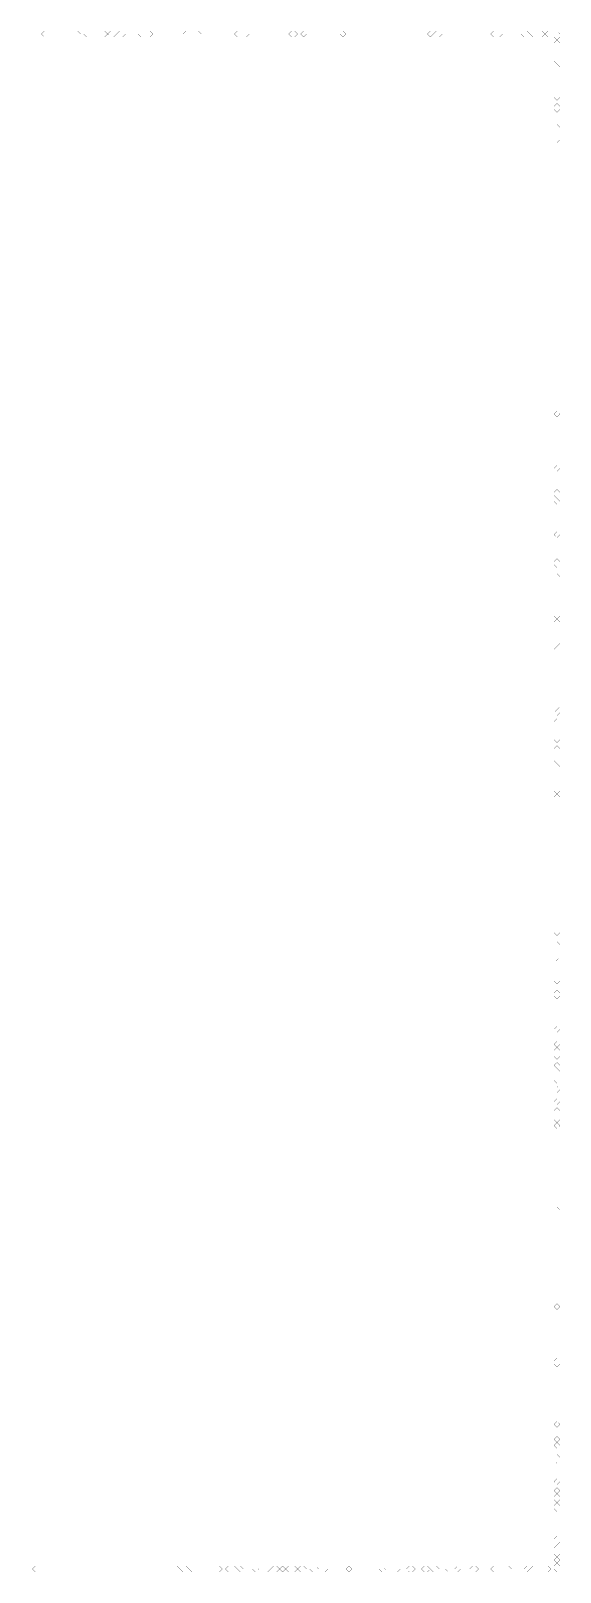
# Model space of a CAD drawing. Header units: metres. Extents: x 0 to 5089, y -5089 to 0.
# Drawn here: x 3341 to 5089, y -5089 to 0 of the extents above; entities that cross this region are included whole.
import ezdxf

# ---------------------------------------------------------------- set-up
doc = ezdxf.new("R2010")
doc.units = ezdxf.units.M
doc.layers.add('substrate', color=5, linetype='Continuous')

msp = doc.modelspace()

# ---------------------------------------------------------------- linework, layer by layer
at = {"layer": 'substrate', "const_width": 0.5}
msp.add_lwpolyline([(3336.3, -5089), (3346.2, -5089), (3356.2, -5089), (3366.1, -5089), (3376.1, -5089), (3386.1, -5089), (3396, -5089), (3406, -5089), (3415.9, -5089), (3425.9, -5089), (3435.8, -5089), (3445.8, -5089), (3455.8, -5089), (3465.7, -5089), (3475.7, -5089), (3485.6, -5089), (3495.6, -5089), (3505.6, -5089), (3515.5, -5089), (3525.5, -5089), (3535.4, -5089), (3545.4, -5089), (3555.4, -5089), (3565.3, -5089), (3575.3, -5089), (3585.2, -5089), (3595.2, -5089), (3605.2, -5089), (3615.1, -5089), (3625.1, -5089), (3635, -5089), (3645, -5089), (3654.9, -5089), (3664.9, -5089), (3674.9, -5089), (3684.8, -5089), (3694.8, -5089), (3704.7, -5089), (3714.7, -5089), (3724.7, -5089), (3734.6, -5089), (3744.6, -5089), (3754.5, -5089), (3764.5, -5089), (3774.5, -5089), (3784.4, -5089), (3794.4, -5089), (3804.3, -5089), (3814.3, -5089), (3824.2, -5089), (3834.2, -5089), (3844.2, -5089), (3854.1, -5089), (3864.1, -5089), (3874, -5089), (3884, -5089), (3894, -5089), (3903.9, -5089), (3913.9, -5089), (3923.8, -5089), (3933.8, -5089), (3943.8, -5089), (3953.7, -5089), (3963.7, -5089), (3973.6, -5089), (3983.6, -5089), (3993.6, -5089), (4003.5, -5089), (4013.5, -5089), (4023.4, -5089), (4033.4, -5089), (4043.3, -5089), (4053.3, -5089), (4063.3, -5089), (4073.2, -5089), (4083.2, -5089), (4093.1, -5089), (4103.1, -5089), (4113.1, -5089), (4123, -5089), (4133, -5089), (4142.9, -5089), (4152.9, -5089), (4162.9, -5089), (4172.8, -5089), (4182.8, -5089), (4192.7, -5089), (4202.7, -5089), (4212.7, -5089), (4222.6, -5089), (4232.6, -5089), (4242.5, -5089), (4252.5, -5089), (4262.4, -5089), (4272.4, -5089), (4282.4, -5089), (4292.3, -5089), (4302.3, -5089), (4312.2, -5089), (4322.2, -5089), (4332.2, -5089), (4342.1, -5089), (4352.1, -5089), (4362, -5089), (4372, -5089), (4382, -5089), (4391.9, -5089), (4401.9, -5089), (4411.8, -5089), (4421.8, -5089), (4431.7, -5089), (4441.7, -5089), (4451.7, -5089), (4461.6, -5089), (4471.6, -5089), (4481.5, -5089), (4491.5, -5089), (4501.5, -5089), (4511.4, -5089), (4521.4, -5089), (4531.3, -5089), (4541.3, -5089), (4551.3, -5089), (4561.2, -5089), (4571.2, -5089), (4581.1, -5089), (4591.1, -5089), (4601.1, -5089), (4611, -5089), (4621, -5089), (4630.9, -5089), (4640.9, -5089), (4650.8, -5089), (4660.8, -5089), (4670.8, -5089), (4680.7, -5089), (4690.7, -5089), (4700.6, -5089), (4710.6, -5089), (4720.6, -5089), (4730.5, -5089), (4740.5, -5089), (4750.4, -5089), (4760.4, -5089), (4770.4, -5089), (4780.3, -5089), (4790.3, -5089), (4800.2, -5089), (4810.2, -5089), (4820.1, -5089), (4830.1, -5089), (4840.1, -5089), (4850, -5089), (4860, -5089), (4869.9, -5089), (4879.9, -5089), (4889.9, -5089), (4899.8, -5089), (4909.8, -5089), (4919.7, -5089), (4929.7, -5089), (4939.7, -5089), (4949.6, -5089), (4959.6, -5089), (4969.5, -5089), (4979.5, -5089), (4989.5, -5089), (4999.4, -5089), (5009.4, -5089), (5019.3, -5089), (5029.3, -5089), (5039.2, -5089), (5049.2, -5089), (5059.2, -5089), (5069.1, -5089), (5079.1, -5089), (5089, -5089), (5089, -5079.1), (5089, -5069.1), (5089, -5059.2), (5089, -5049.2), (5089, -5039.2), (5089, -5029.3), (5089, -5019.3), (5089, -5009.4), (5089, -4999.4), (5089, -4989.5), (5089, -4979.5), (5089, -4969.5), (5089, -4959.6), (5089, -4949.6), (5089, -4939.7), (5089, -4929.7), (5089, -4919.7), (5089, -4909.8), (5089, -4899.8), (5089, -4889.9), (5089, -4879.9), (5089, -4869.9), (5089, -4860), (5089, -4850), (5089, -4840.1), (5089, -4830.1), (5089, -4820.1), (5089, -4810.2), (5089, -4800.2), (5089, -4790.3), (5089, -4780.3), (5089, -4770.4), (5089, -4760.4), (5089, -4750.4), (5089, -4740.5), (5089, -4730.5), (5089, -4720.6), (5089, -4710.6), (5089, -4700.6), (5089, -4690.7), (5089, -4680.7), (5089, -4670.8), (5089, -4660.8), (5089, -4650.8), (5089, -4640.9), (5089, -4630.9), (5089, -4621), (5089, -4611), (5089, -4601.1), (5089, -4591.1), (5089, -4581.1), (5089, -4571.2), (5089, -4561.2), (5089, -4551.3), (5089, -4541.3), (5089, -4531.3), (5089, -4521.4), (5089, -4511.4), (5089, -4501.5), (5089, -4491.5), (5089, -4481.5), (5089, -4471.6), (5089, -4461.6), (5089, -4451.7), (5089, -4441.7), (5089, -4431.7), (5089, -4421.8), (5089, -4411.8), (5089, -4401.9), (5089, -4391.9), (5089, -4382), (5089, -4372), (5089, -4362), (5089, -4352.1), (5089, -4342.1), (5089, -4332.2), (5089, -4322.2), (5089, -4312.2), (5089, -4302.3), (5089, -4292.3), (5089, -4282.4), (5089, -4272.4), (5089, -4262.4), (5089, -4252.5), (5089, -4242.5), (5089, -4232.6), (5089, -4222.6), (5089, -4212.7), (5089, -4202.7), (5089, -4192.7), (5089, -4182.8), (5089, -4172.8), (5089, -4162.9), (5089, -4152.9), (5089, -4142.9), (5089, -4133), (5089, -4123), (5089, -4113.1), (5089, -4103.1), (5089, -4093.1), (5089, -4083.2), (5089, -4073.2), (5089, -4063.3), (5089, -4053.3), (5089, -4043.3), (5089, -4033.4), (5089, -4023.4), (5089, -4013.5), (5089, -4003.5), (5089, -3993.6), (5089, -3983.6), (5089, -3973.6), (5089, -3963.7), (5089, -3953.7), (5089, -3943.8), (5089, -3933.8), (5089, -3923.8), (5089, -3913.9), (5089, -3903.9), (5089, -3894), (5089, -3884), (5089, -3874), (5089, -3864.1), (5089, -3854.1), (5089, -3844.2), (5089, -3834.2), (5089, -3824.2), (5089, -3814.3), (5089, -3804.3), (5089, -3794.4), (5089, -3784.4), (5089, -3774.5), (5089, -3764.5), (5089, -3754.5), (5089, -3744.6), (5089, -3734.6), (5089, -3724.7), (5089, -3714.7), (5089, -3704.7), (5089, -3694.8), (5089, -3684.8), (5089, -3674.9), (5089, -3664.9), (5089, -3654.9), (5089, -3645), (5089, -3635), (5089, -3625.1), (5089, -3615.1), (5089, -3605.2), (5089, -3595.2), (5089, -3585.2), (5089, -3575.3), (5089, -3565.3), (5089, -3555.4), (5089, -3545.4), (5089, -3535.4), (5089, -3525.5), (5089, -3515.5), (5089, -3505.6), (5089, -3495.6), (5089, -3485.6), (5089, -3475.7), (5089, -3465.7), (5089, -3455.8), (5089, -3445.8), (5089, -3435.8), (5089, -3425.9), (5089, -3415.9), (5089, -3406), (5089, -3396), (5089, -3386.1), (5089, -3376.1), (5089, -3366.1), (5089, -3356.2), (5089, -3346.2), (5089, -3336.3), (5089, -3326.3), (5089, -3316.3), (5089, -3306.4), (5089, -3296.4), (5089, -3286.5), (5089, -3276.5), (5089, -3266.5), (5089, -3256.6), (5089, -3246.6), (5089, -3236.7), (5089, -3226.7), (5089, -3216.8), (5089, -3206.8), (5089, -3196.8), (5089, -3186.9), (5089, -3176.9), (5089, -3167), (5089, -3157), (5089, -3147), (5089, -3137.1), (5089, -3127.1), (5089, -3117.2), (5089, -3107.2), (5089, -3097.2), (5089, -3087.3), (5089, -3077.3), (5089, -3067.4), (5089, -3057.4), (5089, -3047.4), (5089, -3037.5), (5089, -3027.5), (5089, -3017.6), (5089, -3007.6), (5089, -2997.7), (5089, -2987.7), (5089, -2977.7), (5089, -2967.8), (5089, -2957.8), (5089, -2947.9), (5089, -2937.9), (5089, -2927.9), (5089, -2918), (5089, -2908), (5089, -2898.1), (5089, -2888.1), (5089, -2878.1), (5089, -2868.2), (5089, -2858.2), (5089, -2848.3), (5089, -2838.3), (5089, -2828.4), (5089, -2818.4), (5089, -2808.4), (5089, -2798.5), (5089, -2788.5), (5089, -2778.6), (5089, -2768.6), (5089, -2758.6), (5089, -2748.7), (5089, -2738.7), (5089, -2728.8), (5089, -2718.8), (5089, -2708.8), (5089, -2698.9), (5089, -2688.9), (5089, -2679), (5089, -2669), (5089, -2659), (5089, -2649.1), (5089, -2639.1), (5089, -2629.2), (5089, -2619.2), (5089, -2609.3), (5089, -2599.3), (5089, -2589.3), (5089, -2579.4), (5089, -2569.4), (5089, -2559.5), (5089, -2549.5), (5089, -2539.5), (5089, -2529.6), (5089, -2519.6), (5089, -2509.7), (5089, -2499.7), (5089, -2489.7), (5089, -2479.8), (5089, -2469.8), (5089, -2459.9), (5089, -2449.9), (5089, -2440), (5089, -2430), (5089, -2420), (5089, -2410.1), (5089, -2400.1), (5089, -2390.2), (5089, -2380.2), (5089, -2370.2), (5089, -2360.3), (5089, -2350.3), (5089, -2340.4), (5089, -2330.4), (5089, -2320.4), (5089, -2310.5), (5089, -2300.5), (5089, -2290.6), (5089, -2280.6), (5089, -2270.6), (5089, -2260.7), (5089, -2250.7), (5089, -2240.8), (5089, -2230.8), (5089, -2220.9), (5089, -2210.9), (5089, -2200.9), (5089, -2191), (5089, -2181), (5089, -2171.1), (5089, -2161.1), (5089, -2151.1), (5089, -2141.2), (5089, -2131.2), (5089, -2121.3), (5089, -2111.3), (5089, -2101.3), (5089, -2091.4), (5089, -2081.4), (5089, -2071.5), (5089, -2061.5), (5089, -2051.6), (5089, -2041.6), (5089, -2031.6), (5089, -2021.7), (5089, -2011.7), (5089, -2001.8), (5089, -1991.8), (5089, -1981.8), (5089, -1971.9), (5089, -1961.9), (5089, -1952), (5089, -1942), (5089, -1932), (5089, -1922.1), (5089, -1912.1), (5089, -1902.2), (5089, -1892.2), (5089, -1882.2), (5089, -1872.3), (5089, -1862.3), (5089, -1852.4), (5089, -1842.4), (5089, -1832.5), (5089, -1822.5), (5089, -1812.5), (5089, -1802.6), (5089, -1792.6), (5089, -1782.7), (5089, -1772.7), (5089, -1762.7), (5089, -1752.8), (5089, -1742.8), (5089, -1732.9), (5089, -1722.9), (5089, -1712.9), (5089, -1703), (5089, -1693), (5089, -1683.1), (5089, -1673.1), (5089, -1663.2), (5089, -1653.2), (5089, -1643.2), (5089, -1633.3), (5089, -1623.3), (5089, -1613.4), (5089, -1603.4), (5089, -1593.4), (5089, -1583.5), (5089, -1573.5), (5089, -1563.6), (5089, -1553.6), (5089, -1543.6), (5089, -1533.7), (5089, -1523.7), (5089, -1513.8), (5089, -1503.8), (5089, -1493.8), (5089, -1483.9), (5089, -1473.9), (5089, -1464), (5089, -1454), (5089, -1444.1), (5089, -1434.1), (5089, -1424.1), (5089, -1414.2), (5089, -1404.2), (5089, -1394.3), (5089, -1384.3), (5089, -1374.3), (5089, -1364.4), (5089, -1354.4), (5089, -1344.5), (5089, -1334.5), (5089, -1324.5), (5089, -1314.6), (5089, -1304.6), (5089, -1294.7), (5089, -1284.7), (5089, -1274.8), (5089, -1264.8), (5089, -1254.8), (5089, -1244.9), (5089, -1234.9), (5089, -1225), (5089, -1215), (5089, -1205), (5089, -1195.1), (5089, -1185.1), (5089, -1175.2), (5089, -1165.2), (5089, -1155.2), (5089, -1145.3), (5089, -1135.3), (5089, -1125.4), (5089, -1115.4), (5089, -1105.4), (5089, -1095.5), (5089, -1085.5), (5089, -1075.6), (5089, -1065.6), (5089, -1055.7), (5089, -1045.7), (5089, -1035.7), (5089, -1025.8), (5089, -1015.8), (5089, -1005.9), (5089, -995.9), (5089, -985.9), (5089, -976), (5089, -966), (5089, -956.1), (5089, -946.1), (5089, -936.1), (5089, -926.2), (5089, -916.2), (5089, -906.3), (5089, -896.3), (5089, -886.3), (5089, -876.4), (5089, -866.4), (5089, -856.5), (5089, -846.5), (5089, -836.6), (5089, -826.6), (5089, -816.6), (5089, -806.7), (5089, -796.7), (5089, -786.8), (5089, -776.8), (5089, -766.8), (5089, -756.9), (5089, -746.9), (5089, -737), (5089, -727), (5089, -717), (5089, -707.1), (5089, -697.1), (5089, -687.2), (5089, -677.2), (5089, -667.3), (5089, -657.3), (5089, -647.3), (5089, -637.4), (5089, -627.4), (5089, -617.5), (5089, -607.5), (5089, -597.5), (5089, -587.6), (5089, -577.6), (5089, -567.7), (5089, -557.7), (5089, -547.7), (5089, -537.8), (5089, -527.8), (5089, -517.9), (5089, -507.9), (5089, -497.9), (5089, -488), (5089, -478), (5089, -468.1), (5089, -458.1), (5089, -448.2), (5089, -438.2), (5089, -428.2), (5089, -418.3), (5089, -408.3), (5089, -398.4), (5089, -388.4), (5089, -378.4), (5089, -368.5), (5089, -358.5), (5089, -348.6), (5089, -338.6), (5089, -328.6), (5089, -318.7), (5089, -308.7), (5089, -298.8), (5089, -288.8), (5089, -278.9), (5089, -268.9), (5089, -258.9), (5089, -249), (5089, -239), (5089, -229.1), (5089, -219.1), (5089, -209.1), (5089, -199.2), (5089, -189.2), (5089, -179.3), (5089, -169.3), (5089, -159.3), (5089, -149.4), (5089, -139.4), (5089, -129.5), (5089, -119.5), (5089, -109.5), (5089, -99.6), (5089, -89.6), (5089, -79.7), (5089, -69.7), (5089, -59.8), (5089, -49.8), (5089, -39.8), (5089, -29.9), (5089, -19.9), (5089, -10), (5089, 0), (5079.1, 0), (5069.1, 0), (5059.2, 0), (5049.2, 0), (5039.2, 0), (5029.3, 0), (5019.3, 0), (5009.4, 0), (4999.4, 0), (4989.5, 0), (4979.5, 0), (4969.5, 0), (4959.6, 0), (4949.6, 0), (4939.7, 0), (4929.7, 0), (4919.7, 0), (4909.8, 0), (4899.8, 0), (4889.9, 0), (4879.9, 0), (4869.9, 0), (4860, 0), (4850, 0), (4840.1, 0), (4830.1, 0), (4820.1, 0), (4810.2, 0), (4800.2, 0), (4790.3, 0), (4780.3, 0), (4770.4, 0), (4760.4, 0), (4750.4, 0), (4740.5, 0), (4730.5, 0), (4720.6, 0), (4710.6, 0), (4700.6, 0), (4690.7, 0), (4680.7, 0), (4670.8, 0), (4660.8, 0), (4650.8, 0), (4640.9, 0), (4630.9, 0), (4621, 0), (4611, 0), (4601.1, 0), (4591.1, 0), (4581.1, 0), (4571.2, 0), (4561.2, 0), (4551.3, 0), (4541.3, 0), (4531.3, 0), (4521.4, 0), (4511.4, 0), (4501.5, 0), (4491.5, 0), (4481.5, 0), (4471.6, 0), (4461.6, 0), (4451.7, 0), (4441.7, 0), (4431.7, 0), (4421.8, 0), (4411.8, 0), (4401.9, 0), (4391.9, 0), (4382, 0), (4372, 0), (4362, 0), (4352.1, 0), (4342.1, 0), (4332.2, 0), (4322.2, 0), (4312.2, 0), (4302.3, 0), (4292.3, 0), (4282.4, 0), (4272.4, 0), (4262.4, 0), (4252.5, 0), (4242.5, 0), (4232.6, 0), (4222.6, 0), (4212.7, 0), (4202.7, 0), (4192.7, 0), (4182.8, 0), (4172.8, 0), (4162.9, 0), (4152.9, 0), (4142.9, 0), (4133, 0), (4123, 0), (4113.1, 0), (4103.1, 0), (4093.1, 0), (4083.2, 0), (4073.2, 0), (4063.3, 0), (4053.3, 0), (4043.3, 0), (4033.4, 0), (4023.4, 0), (4013.5, 0), (4003.5, 0), (3993.6, 0), (3983.6, 0), (3973.6, 0), (3963.7, 0), (3953.7, 0), (3943.8, 0), (3933.8, 0), (3923.8, 0), (3913.9, 0), (3903.9, 0), (3894, 0), (3884, 0), (3874, 0), (3864.1, 0), (3854.1, 0), (3844.2, 0), (3834.2, 0), (3824.2, 0), (3814.3, 0), (3804.3, 0), (3794.4, 0), (3784.4, 0), (3774.5, 0), (3764.5, 0), (3754.5, 0), (3744.6, 0), (3734.6, 0), (3724.7, 0), (3714.7, 0), (3704.7, 0), (3694.8, 0), (3684.8, 0), (3674.9, 0), (3664.9, 0), (3654.9, 0), (3645, 0), (3635, 0), (3625.1, 0), (3615.1, 0), (3605.2, 0), (3595.2, 0), (3585.2, 0), (3575.3, 0), (3565.3, 0), (3555.4, 0), (3545.4, 0), (3535.4, 0), (3525.5, 0), (3515.5, 0), (3505.6, 0), (3495.6, 0), (3485.6, 0), (3475.7, 0), (3465.7, 0), (3455.8, 0), (3445.8, 0), (3435.8, 0), (3425.9, 0), (3415.9, 0), (3406, 0), (3396, 0), (3386.1, 0), (3376.1, 0), (3366.1, 0), (3356.2, 0), (3346.2, 0), (3336.3, 0)], dxfattribs=at)
for points in [[(3376.1, -10), (3386.1, 0), (3396, 0), (3406, 0), (3415.9, 0), (3425.9, 0), (3435.8, 0), (3445.8, 0), (3455.8, 0), (3465.7, 0), (3475.7, 0), (3485.6, 0), (3495.6, 0), (3505.6, -10), (3495.6, -19.9), (3485.6, -19.9), (3475.7, -19.9), (3465.7, -19.9), (3455.8, -19.9), (3445.8, -19.9), (3435.8, -19.9), (3425.9, -19.9), (3415.9, -19.9), (3406, -19.9), (3396, -19.9), (3386.1, -19.9)], [(3515.5, -10), (3525.5, 0), (3535.4, 0), (3545.4, 0), (3555.4, 0), (3565.3, 0), (3575.3, 0), (3585.2, 0), (3595.2, -10), (3585.2, -19.9), (3575.3, -19.9), (3565.3, -19.9), (3555.4, -19.9), (3545.4, -19.9), (3535.4, -19.9), (3525.5, -19.9)], [(3595.2, -10), (3605.2, 0), (3615.1, 0), (3625.1, -10), (3615.1, -19.9), (3605.2, -19.9)], [(3625.1, -10), (3635, 0), (3645, 0), (3654.9, -10), (3645, -19.9), (3635, -19.9)], [(3694.8, -10), (3704.7, 0), (3714.7, 0), (3724.7, 0), (3734.6, 0), (3744.6, -10), (3734.6, -19.9), (3724.7, -19.9), (3714.7, -19.9), (3704.7, -19.9)], [(3844.2, -10), (3854.1, 0), (3864.1, 0), (3874, -10), (3864.1, -19.9), (3854.1, -19.9)], [(3874, -10), (3884, 0), (3894, 0), (3903.9, -10), (3894, -19.9), (3884, -19.9)], [(4013.5, -10), (4023.4, 0), (4033.4, 0), (4043.3, 0), (4053.3, 0), (4063.3, -10), (4053.3, -19.9), (4043.3, -19.9), (4033.4, -19.9), (4023.4, -19.9)], [(4192.7, -10), (4202.7, 0), (4212.7, 0), (4222.6, -10), (4212.7, -19.9), (4202.7, -19.9)], [(4232.6, -10), (4242.5, 0), (4252.5, -10), (4242.5, -19.9)], [(4362, -10), (4372, 0), (4382, -10), (4372, -19.9)], [(4650.8, -10), (4660.8, 0), (4670.8, -10), (4660.8, -19.9)], [(4670.8, -10), (4680.7, 0), (4690.7, 0), (4700.6, -10), (4690.7, -19.9), (4680.7, -19.9)], [(4860, -10), (4869.9, 0), (4879.9, 0), (4889.9, 0), (4899.8, -10), (4889.9, -19.9), (4879.9, -19.9), (4869.9, -19.9)], [(4959.6, -10), (4969.5, 0), (4979.5, 0), (4989.5, -10), (4979.5, -19.9), (4969.5, -19.9)], [(4989.5, -10), (4999.4, 0), (5009.4, 0), (5019.3, 0), (5029.3, 0), (5039.2, -10), (5029.3, -19.9), (5019.3, -19.9), (5009.4, -19.9), (4999.4, -19.9)], [(5039.2, -10), (5049.2, 0), (5059.2, 0), (5069.1, 0), (5079.1, 0), (5089, -10), (5089, -19.9), (5079.1, -29.9), (5069.1, -19.9), (5059.2, -19.9), (5049.2, -19.9)], [(5069.1, -39.8), (5079.1, -29.9), (5089, -39.8), (5089, -49.8), (5089, -59.8), (5089, -69.7), (5089, -79.7), (5089, -89.6), (5089, -99.6), (5079.1, -109.5), (5069.1, -99.6), (5069.1, -89.6), (5069.1, -79.7), (5069.1, -69.7), (5069.1, -59.8), (5069.1, -49.8)], [(5069.1, -119.5), (5079.1, -109.5), (5089, -119.5), (5089, -129.5), (5089, -139.4), (5089, -149.4), (5089, -159.3), (5089, -169.3), (5089, -179.3), (5089, -189.2), (5089, -199.2), (5089, -209.1), (5089, -219.1), (5079.1, -229.1), (5069.1, -219.1), (5069.1, -209.1), (5069.1, -199.2), (5069.1, -189.2), (5069.1, -179.3), (5069.1, -169.3), (5069.1, -159.3), (5069.1, -149.4), (5069.1, -139.4), (5069.1, -129.5)], [(5069.1, -249), (5079.1, -239), (5089, -249), (5089, -258.9), (5079.1, -268.9), (5069.1, -258.9)], [(5069.1, -318.7), (5079.1, -308.7), (5089, -318.7), (5089, -328.6), (5089, -338.6), (5089, -348.6), (5089, -358.5), (5079.1, -368.5), (5069.1, -358.5), (5069.1, -348.6), (5069.1, -338.6), (5069.1, -328.6)], [(5069.1, -1264.8), (5079.1, -1254.8), (5089, -1264.8), (5079.1, -1274.8)], [(5069.1, -1444.1), (5079.1, -1434.1), (5089, -1444.1), (5079.1, -1454)], [(5069.1, -1523.7), (5079.1, -1513.8), (5089, -1523.7), (5089, -1533.7), (5079.1, -1543.6), (5069.1, -1533.7)], [(5069.1, -1553.6), (5079.1, -1543.6), (5089, -1553.6), (5079.1, -1563.6)], [(5069.1, -1663.2), (5079.1, -1653.2), (5089, -1663.2), (5079.1, -1673.1)], [(5069.1, -1752.8), (5079.1, -1742.8), (5089, -1752.8), (5089, -1762.7), (5079.1, -1772.7), (5069.1, -1762.7)], [(5069.1, -1802.6), (5079.1, -1792.6), (5089, -1802.6), (5089, -1812.5), (5089, -1822.5), (5089, -1832.5), (5089, -1842.4), (5089, -1852.4), (5089, -1862.3), (5089, -1872.3), (5089, -1882.2), (5089, -1892.2), (5089, -1902.2), (5089, -1912.1), (5089, -1922.1), (5089, -1932), (5079.1, -1942), (5069.1, -1932), (5069.1, -1922.1), (5069.1, -1912.1), (5069.1, -1902.2), (5069.1, -1892.2), (5069.1, -1882.2), (5069.1, -1872.3), (5069.1, -1862.3), (5069.1, -1852.4), (5069.1, -1842.4), (5069.1, -1832.5), (5069.1, -1822.5), (5069.1, -1812.5)], [(5069.1, -1952), (5079.1, -1942), (5089, -1952), (5089, -1961.9), (5089, -1971.9), (5089, -1981.8), (5089, -1991.8), (5089, -2001.8), (5089, -2011.7), (5089, -2021.7), (5079.1, -2031.6), (5069.1, -2021.7), (5069.1, -2011.7), (5069.1, -2001.8), (5069.1, -1991.8), (5069.1, -1981.8), (5069.1, -1971.9), (5069.1, -1961.9)], [(5069.1, -2041.6), (5079.1, -2031.6), (5089, -2041.6), (5089, -2051.6), (5089, -2061.5), (5089, -2071.5), (5089, -2081.4), (5089, -2091.4), (5089, -2101.3), (5089, -2111.3), (5089, -2121.3), (5089, -2131.2), (5089, -2141.2), (5089, -2151.1), (5089, -2161.1), (5089, -2171.1), (5089, -2181), (5089, -2191), (5089, -2200.9), (5089, -2210.9), (5089, -2220.9), (5089, -2230.8), (5079.1, -2240.8), (5069.1, -2230.8), (5069.1, -2220.9), (5069.1, -2210.9), (5069.1, -2200.9), (5069.1, -2191), (5069.1, -2181), (5069.1, -2171.1), (5069.1, -2161.1), (5069.1, -2151.1), (5069.1, -2141.2), (5069.1, -2131.2), (5069.1, -2121.3), (5069.1, -2111.3), (5069.1, -2101.3), (5069.1, -2091.4), (5069.1, -2081.4), (5069.1, -2071.5), (5069.1, -2061.5), (5069.1, -2051.6)], [(5069.1, -2250.7), (5079.1, -2240.8), (5089, -2250.7), (5079.1, -2260.7)], [(5069.1, -2280.6), (5079.1, -2270.6), (5089, -2280.6), (5089, -2290.6), (5089, -2300.5), (5089, -2310.5), (5089, -2320.4), (5089, -2330.4), (5089, -2340.4), (5079.1, -2350.3), (5069.1, -2340.4), (5069.1, -2330.4), (5069.1, -2320.4), (5069.1, -2310.5), (5069.1, -2300.5), (5069.1, -2290.6)], [(5069.1, -2370.2), (5079.1, -2360.3), (5089, -2370.2), (5089, -2380.2), (5089, -2390.2), (5089, -2400.1), (5089, -2410.1), (5079.1, -2420), (5069.1, -2410.1), (5069.1, -2400.1), (5069.1, -2390.2), (5069.1, -2380.2)], [(5069.1, -2430), (5079.1, -2420), (5089, -2430), (5089, -2440), (5089, -2449.9), (5089, -2459.9), (5089, -2469.8), (5089, -2479.8), (5089, -2489.7), (5089, -2499.7), (5089, -2509.7), (5079.1, -2519.6), (5069.1, -2509.7), (5069.1, -2499.7), (5069.1, -2489.7), (5069.1, -2479.8), (5069.1, -2469.8), (5069.1, -2459.9), (5069.1, -2449.9), (5069.1, -2440)], [(5069.1, -2529.6), (5079.1, -2519.6), (5089, -2529.6), (5089, -2539.5), (5089, -2549.5), (5089, -2559.5), (5089, -2569.4), (5089, -2579.4), (5089, -2589.3), (5089, -2599.3), (5089, -2609.3), (5089, -2619.2), (5089, -2629.2), (5089, -2639.1), (5089, -2649.1), (5089, -2659), (5089, -2669), (5089, -2679), (5089, -2688.9), (5089, -2698.9), (5089, -2708.8), (5089, -2718.8), (5089, -2728.8), (5089, -2738.7), (5089, -2748.7), (5089, -2758.6), (5089, -2768.6), (5089, -2778.6), (5089, -2788.5), (5089, -2798.5), (5089, -2808.4), (5089, -2818.4), (5089, -2828.4), (5089, -2838.3), (5089, -2848.3), (5089, -2858.2), (5089, -2868.2), (5089, -2878.1), (5089, -2888.1), (5089, -2898.1), (5089, -2908), (5089, -2918), (5089, -2927.9), (5089, -2937.9), (5089, -2947.9), (5089, -2957.8), (5089, -2967.8), (5089, -2977.7), (5079.1, -2987.7), (5069.1, -2977.7), (5069.1, -2967.8), (5069.1, -2957.8), (5069.1, -2947.9), (5069.1, -2937.9), (5069.1, -2927.9), (5069.1, -2918), (5069.1, -2908), (5069.1, -2898.1), (5069.1, -2888.1), (5069.1, -2878.1), (5069.1, -2868.2), (5069.1, -2858.2), (5069.1, -2848.3), (5069.1, -2838.3), (5069.1, -2828.4), (5069.1, -2818.4), (5069.1, -2808.4), (5069.1, -2798.5), (5069.1, -2788.5), (5069.1, -2778.6), (5069.1, -2768.6), (5069.1, -2758.6), (5069.1, -2748.7), (5069.1, -2738.7), (5069.1, -2728.8), (5069.1, -2718.8), (5069.1, -2708.8), (5069.1, -2698.9), (5069.1, -2688.9), (5069.1, -2679), (5069.1, -2669), (5069.1, -2659), (5069.1, -2649.1), (5069.1, -2639.1), (5069.1, -2629.2), (5069.1, -2619.2), (5069.1, -2609.3), (5069.1, -2599.3), (5069.1, -2589.3), (5069.1, -2579.4), (5069.1, -2569.4), (5069.1, -2559.5), (5069.1, -2549.5), (5069.1, -2539.5)], [(5069.1, -3017.6), (5079.1, -3007.6), (5089, -3017.6), (5089, -3027.5), (5089, -3037.5), (5089, -3047.4), (5089, -3057.4), (5079.1, -3067.4), (5069.1, -3057.4), (5069.1, -3047.4), (5069.1, -3037.5), (5069.1, -3027.5)], [(5069.1, -3077.3), (5079.1, -3067.4), (5089, -3077.3), (5089, -3087.3), (5089, -3097.2), (5089, -3107.2), (5089, -3117.2), (5089, -3127.1), (5089, -3137.1), (5079.1, -3147), (5069.1, -3137.1), (5069.1, -3127.1), (5069.1, -3117.2), (5069.1, -3107.2), (5069.1, -3097.2), (5069.1, -3087.3)], [(5069.1, -3176.9), (5079.1, -3167), (5089, -3176.9), (5089, -3186.9), (5079.1, -3196.8), (5069.1, -3186.9)], [(5069.1, -3296.4), (5079.1, -3286.5), (5089, -3296.4), (5079.1, -3306.4)], [(5069.1, -3346.2), (5079.1, -3336.3), (5089, -3346.2), (5079.1, -3356.2)], [(5069.1, -3366.1), (5079.1, -3356.2), (5089, -3366.1), (5089, -3376.1), (5089, -3386.1), (5079.1, -3396), (5069.1, -3386.1), (5069.1, -3376.1)], [(5069.1, -3415.9), (5079.1, -3406), (5089, -3415.9), (5079.1, -3425.9)], [(5069.1, -3435.8), (5079.1, -3425.9), (5089, -3435.8), (5089, -3445.8), (5089, -3455.8), (5089, -3465.7), (5079.1, -3475.7), (5069.1, -3465.7), (5069.1, -3455.8), (5069.1, -3445.8)], [(5069.1, -3495.6), (5079.1, -3485.6), (5089, -3495.6), (5079.1, -3505.6)], [(5069.1, -3535.4), (5079.1, -3525.5), (5089, -3535.4), (5079.1, -3545.4)], [(5069.1, -3565.3), (5079.1, -3555.4), (5089, -3565.3), (5089, -3575.3), (5089, -3585.2), (5089, -3595.2), (5079.1, -3605.2), (5069.1, -3595.2), (5069.1, -3585.2), (5069.1, -3575.3)], [(5069.1, -3615.1), (5079.1, -3605.2), (5089, -3615.1), (5079.1, -3625.1)], [(5069.1, -3894), (5079.1, -3884), (5089, -3894), (5079.1, -3903.9)], [(5069.1, -4212.7), (5079.1, -4202.7), (5089, -4212.7), (5079.1, -4222.6)], [(5069.1, -4391.9), (5079.1, -4382), (5089, -4391.9), (5089, -4401.9), (5079.1, -4411.8), (5069.1, -4401.9)], [(5069.1, -4601.1), (5079.1, -4591.1), (5089, -4601.1), (5079.1, -4611)], [(5069.1, -4650.8), (5079.1, -4640.9), (5089, -4650.8), (5079.1, -4660.8)], [(5069.1, -4670.8), (5079.1, -4660.8), (5089, -4670.8), (5079.1, -4680.7)], [(5069.1, -4710.6), (5079.1, -4700.6), (5089, -4710.6), (5089, -4720.6), (5079.1, -4730.5), (5069.1, -4720.6)], [(5069.1, -4790.3), (5079.1, -4780.3), (5089, -4790.3), (5079.1, -4800.2)], [(5069.1, -4820.1), (5079.1, -4810.2), (5089, -4820.1), (5079.1, -4830.1)], [(5069.1, -4840.1), (5079.1, -4830.1), (5089, -4840.1), (5089, -4850), (5079.1, -4860), (5069.1, -4850)], [(5069.1, -4869.9), (5079.1, -4860), (5089, -4869.9), (5089, -4879.9), (5079.1, -4889.9), (5069.1, -4879.9)], [(5069.1, -4979.5), (5079.1, -4969.5), (5089, -4979.5), (5089, -4989.5), (5079.1, -4999.4), (5069.1, -4989.5)], [(5069.1, -5009.4), (5079.1, -4999.4), (5089, -5009.4), (5089, -5019.3), (5089, -5029.3), (5079.1, -5039.2), (5069.1, -5029.3), (5069.1, -5019.3)], [(3346.2, -5079.1), (3356.2, -5069.1), (3366.1, -5069.1), (3376.1, -5069.1), (3386.1, -5069.1), (3396, -5069.1), (3406, -5069.1), (3415.9, -5069.1), (3425.9, -5069.1), (3435.8, -5069.1), (3445.8, -5069.1), (3455.8, -5069.1), (3465.7, -5069.1), (3475.7, -5069.1), (3485.6, -5069.1), (3495.6, -5069.1), (3505.6, -5069.1), (3515.5, -5069.1), (3525.5, -5069.1), (3535.4, -5069.1), (3545.4, -5069.1), (3555.4, -5069.1), (3565.3, -5069.1), (3575.3, -5069.1), (3585.2, -5069.1), (3595.2, -5069.1), (3605.2, -5069.1), (3615.1, -5069.1), (3625.1, -5069.1), (3635, -5069.1), (3645, -5069.1), (3654.9, -5069.1), (3664.9, -5069.1), (3674.9, -5069.1), (3684.8, -5069.1), (3694.8, -5069.1), (3704.7, -5069.1), (3714.7, -5069.1), (3724.7, -5069.1), (3734.6, -5069.1), (3744.6, -5069.1), (3754.5, -5069.1), (3764.5, -5069.1), (3774.5, -5069.1), (3784.4, -5069.1), (3794.4, -5069.1), (3804.3, -5069.1), (3814.3, -5069.1), (3824.2, -5069.1), (3834.2, -5079.1), (3824.2, -5089), (3814.3, -5089), (3804.3, -5089), (3794.4, -5089), (3784.4, -5089), (3774.5, -5089), (3764.5, -5089), (3754.5, -5089), (3744.6, -5089), (3734.6, -5089), (3724.7, -5089), (3714.7, -5089), (3704.7, -5089), (3694.8, -5089), (3684.8, -5089), (3674.9, -5089), (3664.9, -5089), (3654.9, -5089), (3645, -5089), (3635, -5089), (3625.1, -5089), (3615.1, -5089), (3605.2, -5089), (3595.2, -5089), (3585.2, -5089), (3575.3, -5089), (3565.3, -5089), (3555.4, -5089), (3545.4, -5089), (3535.4, -5089), (3525.5, -5089), (3515.5, -5089), (3505.6, -5089), (3495.6, -5089), (3485.6, -5089), (3475.7, -5089), (3465.7, -5089), (3455.8, -5089), (3445.8, -5089), (3435.8, -5089), (3425.9, -5089), (3415.9, -5089), (3406, -5089), (3396, -5089), (3386.1, -5089), (3376.1, -5089), (3366.1, -5089), (3356.2, -5089)], [(3834.2, -5079.1), (3844.2, -5069.1), (3854.1, -5069.1), (3864.1, -5079.1), (3854.1, -5089), (3844.2, -5089)], [(3864.1, -5079.1), (3874, -5069.1), (3884, -5069.1), (3894, -5069.1), (3903.9, -5069.1), (3913.9, -5069.1), (3923.8, -5069.1), (3933.8, -5069.1), (3943.8, -5069.1), (3953.7, -5069.1), (3963.7, -5069.1), (3973.6, -5079.1), (3963.7, -5089), (3953.7, -5089), (3943.8, -5089), (3933.8, -5089), (3923.8, -5089), (3913.9, -5089), (3903.9, -5089), (3894, -5089), (3884, -5089), (3874, -5089)], [(3983.6, -5079.1), (3993.6, -5069.1), (4003.5, -5069.1), (4013.5, -5069.1), (4023.4, -5079.1), (4013.5, -5089), (4003.5, -5089), (3993.6, -5089)], [(4023.4, -5079.1), (4033.4, -5069.1), (4043.3, -5079.1), (4033.4, -5089)], [(4073.2, -5079.1), (4083.2, -5069.1), (4093.1, -5079.1), (4083.2, -5089)], [(4093.1, -5079.1), (4103.1, -5069.1), (4113.1, -5069.1), (4123, -5069.1), (4133, -5079.1), (4123, -5089), (4113.1, -5089), (4103.1, -5089)], [(4133, -5079.1), (4142.9, -5069.1), (4152.9, -5069.1), (4162.9, -5079.1), (4152.9, -5089), (4142.9, -5089)], [(4162.9, -5079.1), (4172.8, -5069.1), (4182.8, -5079.1), (4172.8, -5089)], [(4182.8, -5079.1), (4192.7, -5069.1), (4202.7, -5069.1), (4212.7, -5069.1), (4222.6, -5079.1), (4212.7, -5089), (4202.7, -5089), (4192.7, -5089)], [(4222.6, -5079.1), (4232.6, -5069.1), (4242.5, -5069.1), (4252.5, -5079.1), (4242.5, -5089), (4232.6, -5089)], [(4262.4, -5079.1), (4272.4, -5069.1), (4282.4, -5069.1), (4292.3, -5079.1), (4282.4, -5089), (4272.4, -5089)], [(4302.3, -5079.1), (4312.2, -5069.1), (4322.2, -5079.1), (4312.2, -5089)], [(4382, -5079.1), (4391.9, -5069.1), (4401.9, -5079.1), (4391.9, -5089)], [(4491.5, -5079.1), (4501.5, -5069.1), (4511.4, -5079.1), (4501.5, -5089)], [(4511.4, -5079.1), (4521.4, -5069.1), (4531.3, -5069.1), (4541.3, -5069.1), (4551.3, -5069.1), (4561.2, -5079.1), (4551.3, -5089), (4541.3, -5089), (4531.3, -5089), (4521.4, -5089)], [(4581.1, -5079.1), (4591.1, -5069.1), (4601.1, -5069.1), (4611, -5079.1), (4601.1, -5089), (4591.1, -5089)], [(4630.9, -5079.1), (4640.9, -5069.1), (4650.8, -5069.1), (4660.8, -5079.1), (4650.8, -5089), (4640.9, -5089)], [(4660.8, -5079.1), (4670.8, -5069.1), (4680.7, -5069.1), (4690.7, -5079.1), (4680.7, -5089), (4670.8, -5089)], [(4710.6, -5079.1), (4720.6, -5069.1), (4730.5, -5079.1), (4720.6, -5089)], [(4740.5, -5079.1), (4750.4, -5069.1), (4760.4, -5079.1), (4750.4, -5089)], [(4790.3, -5079.1), (4800.2, -5069.1), (4810.2, -5069.1), (4820.1, -5079.1), (4810.2, -5089), (4800.2, -5089)], [(4860, -5079.1), (4869.9, -5069.1), (4879.9, -5069.1), (4889.9, -5069.1), (4899.8, -5069.1), (4909.8, -5069.1), (4919.7, -5069.1), (4929.7, -5079.1), (4919.7, -5089), (4909.8, -5089), (4899.8, -5089), (4889.9, -5089), (4879.9, -5089), (4869.9, -5089)], [(4969.5, -5079.1), (4979.5, -5069.1), (4989.5, -5079.1), (4979.5, -5089)], [(4989.5, -5079.1), (4999.4, -5069.1), (5009.4, -5069.1), (5019.3, -5069.1), (5029.3, -5069.1), (5039.2, -5069.1), (5049.2, -5069.1), (5059.2, -5079.1), (5049.2, -5089), (5039.2, -5089), (5029.3, -5089), (5019.3, -5089), (5009.4, -5089), (4999.4, -5089)], [(5069.1, -5049.2), (5079.1, -5039.2), (5089, -5049.2), (5079.1, -5059.2)], [(5069.1, -5069.1), (5079.1, -5059.2), (5089, -5069.1), (5089, -5079.1), (5079.1, -5089), (5069.1, -5079.1)]]:
    msp.add_lwpolyline(points, close=True, dxfattribs=at)

doc.saveas('drawing.dxf')
